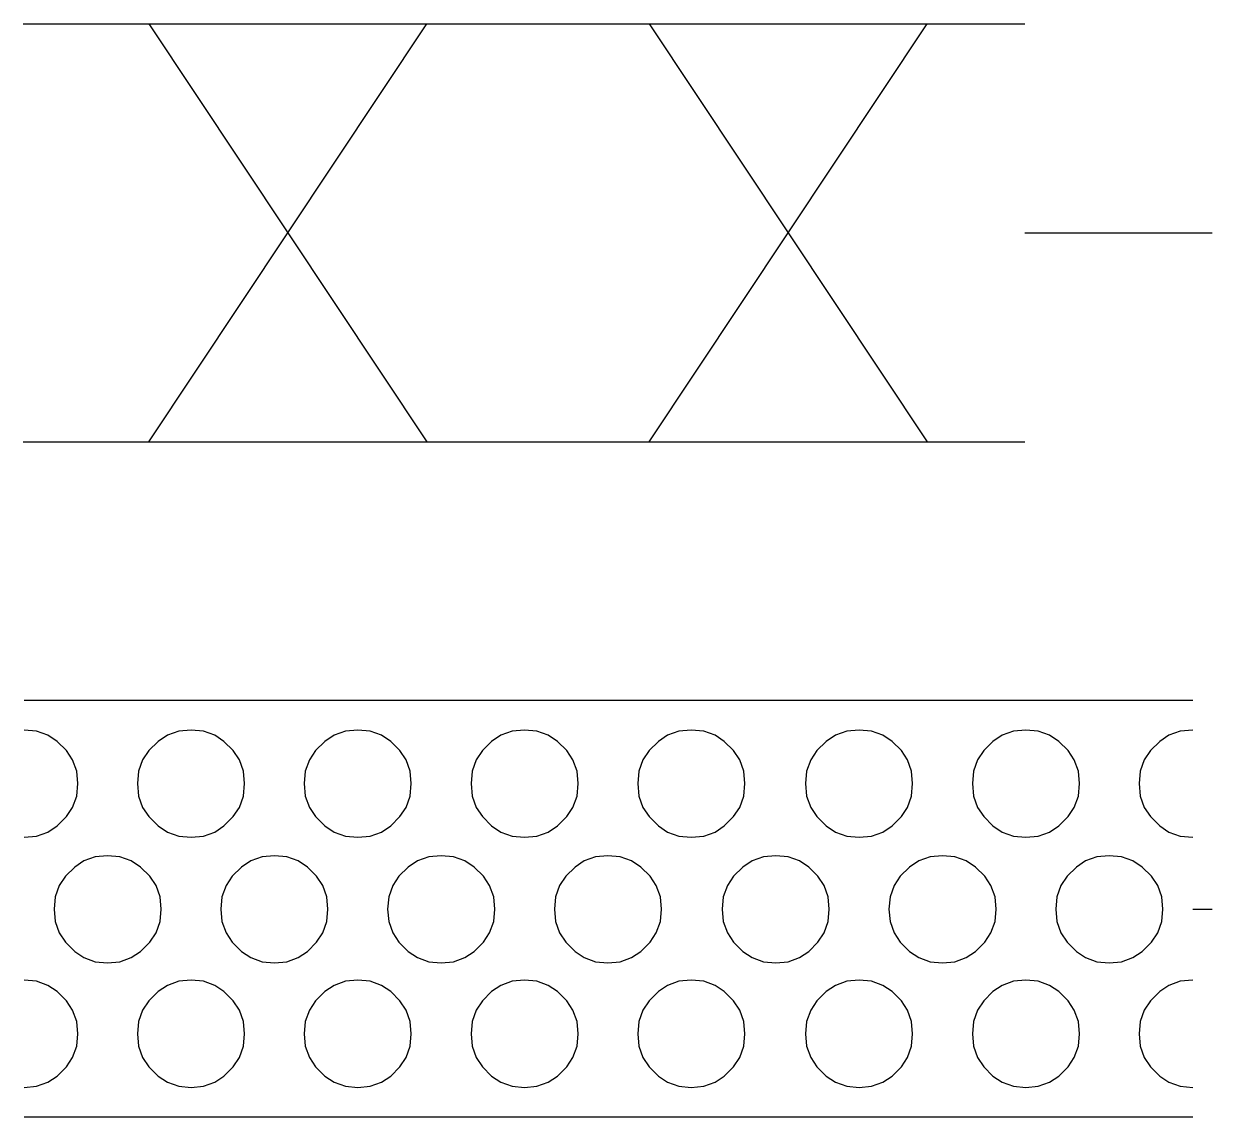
# Model space of a CAD drawing. Header units: inches. Extents: x 47316 to 59086, y 3141 to 11743.
# Drawn here: x 50360.58 to 50374.84, y 7509.19 to 7522.31 of the extents above; entities that cross this region are included whole.
import ezdxf

# ---------------------------------------------------------------- set-up
doc = ezdxf.new("R2010")
doc.units = ezdxf.units.IN
doc.header["$MEASUREMENT"] = 0

msp = doc.modelspace()

# ---------------------------------------------------------------- linework, layer by layer
at = {"color": 0, "lineweight": -3}
for p, q in [((50360.576, 7522.312), (50362.577, 7522.312)), ((50362.083, 7517.297), (50365.419, 7522.312)), ((50362.083, 7522.312), (50365.419, 7517.297)), ((50362.577, 7522.312), (50364.579, 7522.312)), ((50364.579, 7522.312), (50366.592, 7522.312)), ((50366.592, 7522.312), (50368.593, 7522.312)), ((50368.087, 7517.297), (50371.422, 7522.312)), ((50368.087, 7522.312), (50371.422, 7517.297)), ((50368.593, 7522.312), (50370.595, 7522.312)), ((50370.595, 7522.312), (50372.596, 7522.312)), ((50372.596, 7519.804), (50374.844, 7519.804)), ((50360.576, 7517.297), (50362.577, 7517.297)), ((50362.577, 7517.297), (50364.579, 7517.297)), ((50364.579, 7517.297), (50366.592, 7517.297)), ((50366.592, 7517.297), (50368.593, 7517.297)), ((50368.593, 7517.297), (50370.595, 7517.297)), ((50370.595, 7517.297), (50372.596, 7517.297)), ((50360.589, 7514.196), (50361.589, 7514.196)), ((50361.589, 7514.196), (50362.59, 7514.196)), ((50362.59, 7514.196), (50363.59, 7514.196)), ((50363.59, 7514.196), (50364.591, 7514.196)), ((50364.591, 7514.196), (50365.592, 7514.196)), ((50365.592, 7514.196), (50366.592, 7514.196)), ((50366.592, 7514.196), (50367.593, 7514.196)), ((50367.593, 7514.196), (50368.593, 7514.196)), ((50368.593, 7514.196), (50369.606, 7514.196)), ((50369.606, 7514.196), (50370.607, 7514.196)), ((50370.607, 7514.196), (50371.608, 7514.196)), ((50371.608, 7514.196), (50372.608, 7514.196)), ((50372.608, 7514.196), (50373.609, 7514.196)), ((50373.609, 7514.196), (50374.61, 7514.196)), ((50360.737, 7513.825), (50360.589, 7513.838)), ((50360.873, 7513.776), (50360.737, 7513.825)), ((50360.984, 7513.702), (50360.873, 7513.776)), ((50362.306, 7513.776), (50362.194, 7513.702)), ((50362.442, 7513.825), (50362.306, 7513.776)), ((50362.59, 7513.838), (50362.442, 7513.825)), ((50362.738, 7513.825), (50362.59, 7513.838)), ((50362.874, 7513.776), (50362.738, 7513.825)), ((50362.985, 7513.702), (50362.874, 7513.776)), ((50364.307, 7513.776), (50364.196, 7513.702)), ((50364.443, 7513.825), (50364.307, 7513.776)), ((50364.591, 7513.838), (50364.443, 7513.825)), ((50364.739, 7513.825), (50364.591, 7513.838)), ((50364.875, 7513.776), (50364.739, 7513.825)), ((50364.986, 7513.702), (50364.875, 7513.776)), ((50366.308, 7513.776), (50366.197, 7513.702)), ((50366.444, 7513.825), (50366.308, 7513.776)), ((50366.592, 7513.838), (50366.444, 7513.825)), ((50366.74, 7513.825), (50366.592, 7513.838)), ((50366.876, 7513.776), (50366.74, 7513.825)), ((50366.988, 7513.702), (50366.876, 7513.776)), ((50368.309, 7513.776), (50368.198, 7513.702)), ((50368.445, 7513.825), (50368.309, 7513.776)), ((50368.593, 7513.838), (50368.445, 7513.825)), ((50368.742, 7513.825), (50368.593, 7513.838)), ((50368.878, 7513.776), (50368.742, 7513.825)), ((50368.989, 7513.702), (50368.878, 7513.776)), ((50370.323, 7513.776), (50370.212, 7513.702)), ((50370.459, 7513.825), (50370.323, 7513.776)), ((50370.607, 7513.838), (50370.459, 7513.825)), ((50370.755, 7513.825), (50370.607, 7513.838)), ((50370.891, 7513.776), (50370.755, 7513.825)), ((50371.002, 7513.702), (50370.891, 7513.776)), ((50372.324, 7513.776), (50372.213, 7513.702)), ((50372.46, 7513.825), (50372.324, 7513.776)), ((50372.608, 7513.838), (50372.46, 7513.825)), ((50372.757, 7513.825), (50372.608, 7513.838)), ((50372.892, 7513.776), (50372.757, 7513.825)), ((50373.004, 7513.702), (50372.892, 7513.776)), ((50374.325, 7513.776), (50374.214, 7513.702)), ((50374.461, 7513.825), (50374.325, 7513.776)), ((50374.61, 7513.838), (50374.461, 7513.825)), ((50361.095, 7513.591), (50360.984, 7513.702)), ((50361.169, 7513.48), (50361.095, 7513.591)), ((50362.083, 7513.591), (50362.009, 7513.48)), ((50362.194, 7513.702), (50362.083, 7513.591)), ((50363.096, 7513.591), (50362.985, 7513.702)), ((50363.17, 7513.48), (50363.096, 7513.591)), ((50364.085, 7513.591), (50364.01, 7513.48)), ((50364.196, 7513.702), (50364.085, 7513.591)), ((50365.097, 7513.591), (50364.986, 7513.702)), ((50365.172, 7513.48), (50365.097, 7513.591)), ((50366.086, 7513.591), (50366.012, 7513.48)), ((50366.197, 7513.702), (50366.086, 7513.591)), ((50367.099, 7513.591), (50366.988, 7513.702)), ((50367.173, 7513.48), (50367.099, 7513.591)), ((50368.087, 7513.591), (50368.013, 7513.48)), ((50368.198, 7513.702), (50368.087, 7513.591)), ((50369.1, 7513.591), (50368.989, 7513.702)), ((50369.174, 7513.48), (50369.1, 7513.591)), ((50370.101, 7513.591), (50370.026, 7513.48)), ((50370.212, 7513.702), (50370.101, 7513.591)), ((50371.114, 7513.591), (50371.002, 7513.702)), ((50371.188, 7513.48), (50371.114, 7513.591)), ((50372.102, 7513.591), (50372.028, 7513.48)), ((50372.213, 7513.702), (50372.102, 7513.591)), ((50373.115, 7513.591), (50373.004, 7513.702)), ((50373.189, 7513.48), (50373.115, 7513.591)), ((50374.103, 7513.591), (50374.029, 7513.48)), ((50374.214, 7513.702), (50374.103, 7513.591)), ((50361.219, 7513.344), (50361.169, 7513.48)), ((50362.009, 7513.48), (50361.96, 7513.344)), ((50363.22, 7513.344), (50363.17, 7513.48)), ((50364.01, 7513.48), (50363.961, 7513.344)), ((50365.221, 7513.344), (50365.172, 7513.48)), ((50366.012, 7513.48), (50365.962, 7513.344)), ((50367.222, 7513.344), (50367.173, 7513.48)), ((50368.013, 7513.48), (50367.963, 7513.344)), ((50369.223, 7513.344), (50369.174, 7513.48)), ((50370.026, 7513.48), (50369.977, 7513.344)), ((50371.237, 7513.344), (50371.188, 7513.48)), ((50372.028, 7513.48), (50371.978, 7513.344)), ((50373.238, 7513.344), (50373.189, 7513.48)), ((50374.029, 7513.48), (50373.98, 7513.344)), ((50361.231, 7513.195), (50361.219, 7513.344)), ((50361.96, 7513.344), (50361.947, 7513.195)), ((50363.232, 7513.195), (50363.22, 7513.344)), ((50363.961, 7513.344), (50363.949, 7513.195)), ((50365.233, 7513.195), (50365.221, 7513.344)), ((50365.962, 7513.344), (50365.95, 7513.195)), ((50367.235, 7513.195), (50367.222, 7513.344)), ((50367.963, 7513.344), (50367.951, 7513.195)), ((50369.236, 7513.195), (50369.223, 7513.344)), ((50369.977, 7513.344), (50369.965, 7513.195)), ((50371.249, 7513.195), (50371.237, 7513.344)), ((50371.978, 7513.344), (50371.966, 7513.195)), ((50373.251, 7513.195), (50373.238, 7513.344)), ((50373.98, 7513.344), (50373.967, 7513.195)), ((50361.219, 7513.047), (50361.231, 7513.195)), ((50361.947, 7513.195), (50361.96, 7513.047)), ((50363.22, 7513.047), (50363.232, 7513.195)), ((50363.949, 7513.195), (50363.961, 7513.047)), ((50365.221, 7513.047), (50365.233, 7513.195)), ((50365.95, 7513.195), (50365.962, 7513.047)), ((50367.222, 7513.047), (50367.235, 7513.195)), ((50367.951, 7513.195), (50367.963, 7513.047)), ((50369.223, 7513.047), (50369.236, 7513.195)), ((50369.965, 7513.195), (50369.977, 7513.047)), ((50371.237, 7513.047), (50371.249, 7513.195)), ((50371.966, 7513.195), (50371.978, 7513.047)), ((50373.238, 7513.047), (50373.251, 7513.195)), ((50373.967, 7513.195), (50373.98, 7513.047)), ((50361.169, 7512.911), (50361.219, 7513.047)), ((50361.96, 7513.047), (50362.009, 7512.911)), ((50363.17, 7512.911), (50363.22, 7513.047)), ((50363.961, 7513.047), (50364.01, 7512.911)), ((50365.172, 7512.911), (50365.221, 7513.047)), ((50365.962, 7513.047), (50366.012, 7512.911)), ((50367.173, 7512.911), (50367.222, 7513.047)), ((50367.963, 7513.047), (50368.013, 7512.911)), ((50369.174, 7512.911), (50369.223, 7513.047)), ((50369.977, 7513.047), (50370.026, 7512.911)), ((50371.188, 7512.911), (50371.237, 7513.047)), ((50371.978, 7513.047), (50372.028, 7512.911)), ((50373.189, 7512.911), (50373.238, 7513.047)), ((50373.98, 7513.047), (50374.029, 7512.911)), ((50361.095, 7512.8), (50361.169, 7512.911)), ((50362.009, 7512.911), (50362.083, 7512.8)), ((50363.096, 7512.8), (50363.17, 7512.911)), ((50364.01, 7512.911), (50364.085, 7512.8)), ((50365.097, 7512.8), (50365.172, 7512.911)), ((50366.012, 7512.911), (50366.086, 7512.8)), ((50367.099, 7512.8), (50367.173, 7512.911)), ((50368.013, 7512.911), (50368.087, 7512.8)), ((50369.1, 7512.8), (50369.174, 7512.911)), ((50370.026, 7512.911), (50370.101, 7512.8)), ((50371.114, 7512.8), (50371.188, 7512.911)), ((50372.028, 7512.911), (50372.102, 7512.8)), ((50373.115, 7512.8), (50373.189, 7512.911)), ((50374.029, 7512.911), (50374.103, 7512.8)), ((50360.984, 7512.689), (50361.095, 7512.8)), ((50362.083, 7512.8), (50362.194, 7512.689)), ((50362.985, 7512.689), (50363.096, 7512.8)), ((50364.085, 7512.8), (50364.196, 7512.689)), ((50364.986, 7512.689), (50365.097, 7512.8)), ((50366.086, 7512.8), (50366.197, 7512.689)), ((50366.988, 7512.689), (50367.099, 7512.8)), ((50368.087, 7512.8), (50368.198, 7512.689)), ((50368.989, 7512.689), (50369.1, 7512.8)), ((50370.101, 7512.8), (50370.212, 7512.689)), ((50371.002, 7512.689), (50371.114, 7512.8)), ((50372.102, 7512.8), (50372.213, 7512.689)), ((50373.004, 7512.689), (50373.115, 7512.8)), ((50374.103, 7512.8), (50374.214, 7512.689)), ((50360.737, 7512.565), (50360.873, 7512.615)), ((50360.873, 7512.615), (50360.984, 7512.689)), ((50362.194, 7512.689), (50362.306, 7512.615)), ((50362.306, 7512.615), (50362.442, 7512.565)), ((50362.738, 7512.565), (50362.874, 7512.615)), ((50362.874, 7512.615), (50362.985, 7512.689)), ((50364.196, 7512.689), (50364.307, 7512.615)), ((50364.307, 7512.615), (50364.443, 7512.565)), ((50364.739, 7512.565), (50364.875, 7512.615)), ((50364.875, 7512.615), (50364.986, 7512.689)), ((50366.197, 7512.689), (50366.308, 7512.615)), ((50366.308, 7512.615), (50366.444, 7512.565)), ((50366.74, 7512.565), (50366.876, 7512.615)), ((50366.876, 7512.615), (50366.988, 7512.689)), ((50368.198, 7512.689), (50368.309, 7512.615)), ((50368.309, 7512.615), (50368.445, 7512.565)), ((50368.742, 7512.565), (50368.878, 7512.615)), ((50368.878, 7512.615), (50368.989, 7512.689)), ((50370.212, 7512.689), (50370.323, 7512.615)), ((50370.323, 7512.615), (50370.459, 7512.565)), ((50370.755, 7512.565), (50370.891, 7512.615)), ((50370.891, 7512.615), (50371.002, 7512.689)), ((50372.213, 7512.689), (50372.324, 7512.615)), ((50372.324, 7512.615), (50372.46, 7512.565)), ((50372.757, 7512.565), (50372.892, 7512.615)), ((50372.892, 7512.615), (50373.004, 7512.689)), ((50374.214, 7512.689), (50374.325, 7512.615)), ((50374.325, 7512.615), (50374.461, 7512.565)), ((50360.589, 7512.553), (50360.737, 7512.565)), ((50362.442, 7512.565), (50362.59, 7512.553)), ((50362.59, 7512.553), (50362.738, 7512.565)), ((50364.443, 7512.565), (50364.591, 7512.553)), ((50364.591, 7512.553), (50364.739, 7512.565)), ((50366.444, 7512.565), (50366.592, 7512.553)), ((50366.592, 7512.553), (50366.74, 7512.565)), ((50368.445, 7512.565), (50368.593, 7512.553)), ((50368.593, 7512.553), (50368.742, 7512.565)), ((50370.459, 7512.565), (50370.607, 7512.553)), ((50370.607, 7512.553), (50370.755, 7512.565)), ((50372.46, 7512.565), (50372.608, 7512.553)), ((50372.608, 7512.553), (50372.757, 7512.565)), ((50374.461, 7512.565), (50374.61, 7512.553)), ((50361.441, 7512.318), (50361.305, 7512.269)), ((50361.589, 7512.331), (50361.441, 7512.318)), ((50361.737, 7512.318), (50361.589, 7512.331)), ((50361.873, 7512.269), (50361.737, 7512.318)), ((50363.442, 7512.318), (50363.306, 7512.269)), ((50363.59, 7512.331), (50363.442, 7512.318)), ((50363.739, 7512.318), (50363.59, 7512.331)), ((50363.875, 7512.269), (50363.739, 7512.318)), ((50365.443, 7512.318), (50365.308, 7512.269)), ((50365.592, 7512.331), (50365.443, 7512.318)), ((50365.74, 7512.318), (50365.592, 7512.331)), ((50365.876, 7512.269), (50365.74, 7512.318)), ((50367.445, 7512.318), (50367.309, 7512.269)), ((50367.593, 7512.331), (50367.445, 7512.318)), ((50367.741, 7512.318), (50367.593, 7512.331)), ((50367.877, 7512.269), (50367.741, 7512.318)), ((50369.458, 7512.318), (50369.322, 7512.269)), ((50369.606, 7512.331), (50369.458, 7512.318)), ((50369.755, 7512.318), (50369.606, 7512.331)), ((50369.891, 7512.269), (50369.755, 7512.318)), ((50371.459, 7512.318), (50371.324, 7512.269)), ((50371.608, 7512.331), (50371.459, 7512.318)), ((50371.756, 7512.318), (50371.608, 7512.331)), ((50371.892, 7512.269), (50371.756, 7512.318)), ((50373.461, 7512.318), (50373.325, 7512.269)), ((50373.609, 7512.331), (50373.461, 7512.318)), ((50373.757, 7512.318), (50373.609, 7512.331)), ((50373.893, 7512.269), (50373.757, 7512.318)), ((50361.194, 7512.195), (50361.083, 7512.084)), ((50361.305, 7512.269), (50361.194, 7512.195)), ((50361.984, 7512.195), (50361.873, 7512.269)), ((50362.096, 7512.084), (50361.984, 7512.195)), ((50363.195, 7512.195), (50363.084, 7512.084)), ((50363.306, 7512.269), (50363.195, 7512.195)), ((50363.986, 7512.195), (50363.875, 7512.269)), ((50364.097, 7512.084), (50363.986, 7512.195)), ((50365.196, 7512.195), (50365.085, 7512.084)), ((50365.308, 7512.269), (50365.196, 7512.195)), ((50365.987, 7512.195), (50365.876, 7512.269)), ((50366.098, 7512.084), (50365.987, 7512.195)), ((50367.198, 7512.195), (50367.086, 7512.084)), ((50367.309, 7512.269), (50367.198, 7512.195)), ((50367.988, 7512.195), (50367.877, 7512.269)), ((50368.099, 7512.084), (50367.988, 7512.195)), ((50369.211, 7512.195), (50369.1, 7512.084)), ((50369.322, 7512.269), (50369.211, 7512.195)), ((50370.002, 7512.195), (50369.891, 7512.269)), ((50370.113, 7512.084), (50370.002, 7512.195)), ((50371.212, 7512.195), (50371.101, 7512.084)), ((50371.324, 7512.269), (50371.212, 7512.195)), ((50372.003, 7512.195), (50371.892, 7512.269)), ((50372.114, 7512.084), (50372.003, 7512.195)), ((50373.214, 7512.195), (50373.102, 7512.084)), ((50373.325, 7512.269), (50373.214, 7512.195)), ((50374.004, 7512.195), (50373.893, 7512.269)), ((50374.115, 7512.084), (50374.004, 7512.195)), ((50361.083, 7512.084), (50361.009, 7511.972)), ((50362.17, 7511.972), (50362.096, 7512.084)), ((50363.084, 7512.084), (50363.01, 7511.972)), ((50364.171, 7511.972), (50364.097, 7512.084)), ((50365.085, 7512.084), (50365.011, 7511.972)), ((50366.172, 7511.972), (50366.098, 7512.084)), ((50367.086, 7512.084), (50367.012, 7511.972)), ((50368.173, 7511.972), (50368.099, 7512.084)), ((50369.1, 7512.084), (50369.026, 7511.972)), ((50370.187, 7511.972), (50370.113, 7512.084)), ((50371.101, 7512.084), (50371.027, 7511.972)), ((50372.188, 7511.972), (50372.114, 7512.084)), ((50373.102, 7512.084), (50373.028, 7511.972)), ((50374.19, 7511.972), (50374.115, 7512.084)), ((50361.009, 7511.972), (50360.959, 7511.837)), ((50362.219, 7511.837), (50362.17, 7511.972)), ((50363.01, 7511.972), (50362.96, 7511.837)), ((50364.22, 7511.837), (50364.171, 7511.972)), ((50365.011, 7511.972), (50364.962, 7511.837)), ((50366.222, 7511.837), (50366.172, 7511.972)), ((50367.012, 7511.972), (50366.963, 7511.837)), ((50368.223, 7511.837), (50368.173, 7511.972)), ((50369.026, 7511.972), (50368.976, 7511.837)), ((50370.236, 7511.837), (50370.187, 7511.972)), ((50371.027, 7511.972), (50370.978, 7511.837)), ((50372.238, 7511.837), (50372.188, 7511.972)), ((50373.028, 7511.972), (50372.979, 7511.837)), ((50374.239, 7511.837), (50374.19, 7511.972)), ((50360.959, 7511.837), (50360.947, 7511.688)), ((50362.232, 7511.688), (50362.219, 7511.837)), ((50362.96, 7511.837), (50362.948, 7511.688)), ((50364.233, 7511.688), (50364.22, 7511.837)), ((50364.962, 7511.837), (50364.949, 7511.688)), ((50366.234, 7511.688), (50366.222, 7511.837)), ((50366.963, 7511.837), (50366.95, 7511.688)), ((50368.235, 7511.688), (50368.223, 7511.837)), ((50368.976, 7511.837), (50368.964, 7511.688)), ((50370.249, 7511.688), (50370.236, 7511.837)), ((50370.978, 7511.837), (50370.965, 7511.688)), ((50372.25, 7511.688), (50372.238, 7511.837)), ((50372.979, 7511.837), (50372.967, 7511.688)), ((50374.251, 7511.688), (50374.239, 7511.837)), ((50360.947, 7511.688), (50360.959, 7511.54)), ((50362.219, 7511.54), (50362.232, 7511.688)), ((50362.948, 7511.688), (50362.96, 7511.54)), ((50364.22, 7511.54), (50364.233, 7511.688)), ((50364.949, 7511.688), (50364.962, 7511.54)), ((50366.222, 7511.54), (50366.234, 7511.688)), ((50366.95, 7511.688), (50366.963, 7511.54)), ((50368.223, 7511.54), (50368.235, 7511.688)), ((50368.964, 7511.688), (50368.976, 7511.54)), ((50370.236, 7511.54), (50370.249, 7511.688)), ((50370.965, 7511.688), (50370.978, 7511.54)), ((50372.238, 7511.54), (50372.25, 7511.688)), ((50372.967, 7511.688), (50372.979, 7511.54)), ((50374.239, 7511.54), (50374.251, 7511.688)), ((50374.61, 7511.688), (50374.844, 7511.688)), ((50360.959, 7511.54), (50361.009, 7511.404)), ((50362.17, 7511.404), (50362.219, 7511.54)), ((50362.96, 7511.54), (50363.01, 7511.404)), ((50364.171, 7511.404), (50364.22, 7511.54)), ((50364.962, 7511.54), (50365.011, 7511.404)), ((50366.172, 7511.404), (50366.222, 7511.54)), ((50366.963, 7511.54), (50367.012, 7511.404)), ((50368.173, 7511.404), (50368.223, 7511.54)), ((50368.976, 7511.54), (50369.026, 7511.404)), ((50370.187, 7511.404), (50370.236, 7511.54)), ((50370.978, 7511.54), (50371.027, 7511.404)), ((50372.188, 7511.404), (50372.238, 7511.54)), ((50372.979, 7511.54), (50373.028, 7511.404)), ((50374.19, 7511.404), (50374.239, 7511.54)), ((50361.009, 7511.404), (50361.083, 7511.293)), ((50362.096, 7511.293), (50362.17, 7511.404)), ((50363.01, 7511.404), (50363.084, 7511.293)), ((50364.097, 7511.293), (50364.171, 7511.404)), ((50365.011, 7511.404), (50365.085, 7511.293)), ((50366.098, 7511.293), (50366.172, 7511.404)), ((50367.012, 7511.404), (50367.086, 7511.293)), ((50368.099, 7511.293), (50368.173, 7511.404)), ((50369.026, 7511.404), (50369.1, 7511.293)), ((50370.113, 7511.293), (50370.187, 7511.404)), ((50371.027, 7511.404), (50371.101, 7511.293)), ((50372.114, 7511.293), (50372.188, 7511.404)), ((50373.028, 7511.404), (50373.102, 7511.293)), ((50374.115, 7511.293), (50374.19, 7511.404)), ((50361.083, 7511.293), (50361.194, 7511.182)), ((50361.194, 7511.182), (50361.305, 7511.108)), ((50361.873, 7511.108), (50361.984, 7511.182)), ((50361.984, 7511.182), (50362.096, 7511.293)), ((50363.084, 7511.293), (50363.195, 7511.182)), ((50363.195, 7511.182), (50363.306, 7511.108)), ((50363.875, 7511.108), (50363.986, 7511.182)), ((50363.986, 7511.182), (50364.097, 7511.293)), ((50365.085, 7511.293), (50365.196, 7511.182)), ((50365.196, 7511.182), (50365.308, 7511.108)), ((50365.876, 7511.108), (50365.987, 7511.182)), ((50365.987, 7511.182), (50366.098, 7511.293)), ((50367.086, 7511.293), (50367.198, 7511.182)), ((50367.198, 7511.182), (50367.309, 7511.108)), ((50367.877, 7511.108), (50367.988, 7511.182)), ((50367.988, 7511.182), (50368.099, 7511.293)), ((50369.1, 7511.293), (50369.211, 7511.182)), ((50369.211, 7511.182), (50369.322, 7511.108)), ((50369.891, 7511.108), (50370.002, 7511.182)), ((50370.002, 7511.182), (50370.113, 7511.293)), ((50371.101, 7511.293), (50371.212, 7511.182)), ((50371.212, 7511.182), (50371.324, 7511.108)), ((50371.892, 7511.108), (50372.003, 7511.182)), ((50372.003, 7511.182), (50372.114, 7511.293)), ((50373.102, 7511.293), (50373.214, 7511.182)), ((50373.214, 7511.182), (50373.325, 7511.108)), ((50373.893, 7511.108), (50374.004, 7511.182)), ((50374.004, 7511.182), (50374.115, 7511.293)), ((50361.305, 7511.108), (50361.441, 7511.058)), ((50361.441, 7511.058), (50361.589, 7511.046)), ((50361.589, 7511.046), (50361.737, 7511.058)), ((50361.737, 7511.058), (50361.873, 7511.108)), ((50363.306, 7511.108), (50363.442, 7511.058)), ((50363.442, 7511.058), (50363.59, 7511.046)), ((50363.59, 7511.046), (50363.739, 7511.058)), ((50363.739, 7511.058), (50363.875, 7511.108)), ((50365.308, 7511.108), (50365.443, 7511.058)), ((50365.443, 7511.058), (50365.592, 7511.046)), ((50365.592, 7511.046), (50365.74, 7511.058)), ((50365.74, 7511.058), (50365.876, 7511.108)), ((50367.309, 7511.108), (50367.445, 7511.058)), ((50367.445, 7511.058), (50367.593, 7511.046)), ((50367.593, 7511.046), (50367.741, 7511.058)), ((50367.741, 7511.058), (50367.877, 7511.108)), ((50369.322, 7511.108), (50369.458, 7511.058)), ((50369.458, 7511.058), (50369.606, 7511.046)), ((50369.606, 7511.046), (50369.755, 7511.058)), ((50369.755, 7511.058), (50369.891, 7511.108)), ((50371.324, 7511.108), (50371.459, 7511.058)), ((50371.459, 7511.058), (50371.608, 7511.046)), ((50371.608, 7511.046), (50371.756, 7511.058)), ((50371.756, 7511.058), (50371.892, 7511.108)), ((50373.325, 7511.108), (50373.461, 7511.058)), ((50373.461, 7511.058), (50373.609, 7511.046)), ((50373.609, 7511.046), (50373.757, 7511.058)), ((50373.757, 7511.058), (50373.893, 7511.108)), ((50360.737, 7510.824), (50360.589, 7510.836)), ((50360.873, 7510.774), (50360.737, 7510.824)), ((50360.984, 7510.7), (50360.873, 7510.774)), ((50362.306, 7510.774), (50362.194, 7510.7)), ((50362.442, 7510.824), (50362.306, 7510.774)), ((50362.59, 7510.836), (50362.442, 7510.824)), ((50362.738, 7510.824), (50362.59, 7510.836)), ((50362.874, 7510.774), (50362.738, 7510.824)), ((50362.985, 7510.7), (50362.874, 7510.774)), ((50364.307, 7510.774), (50364.196, 7510.7)), ((50364.443, 7510.824), (50364.307, 7510.774)), ((50364.591, 7510.836), (50364.443, 7510.824)), ((50364.739, 7510.824), (50364.591, 7510.836)), ((50364.875, 7510.774), (50364.739, 7510.824)), ((50364.986, 7510.7), (50364.875, 7510.774)), ((50366.308, 7510.774), (50366.197, 7510.7)), ((50366.444, 7510.824), (50366.308, 7510.774)), ((50366.592, 7510.836), (50366.444, 7510.824)), ((50366.74, 7510.824), (50366.592, 7510.836)), ((50366.876, 7510.774), (50366.74, 7510.824)), ((50366.988, 7510.7), (50366.876, 7510.774)), ((50368.309, 7510.774), (50368.198, 7510.7)), ((50368.445, 7510.824), (50368.309, 7510.774)), ((50368.593, 7510.836), (50368.445, 7510.824)), ((50368.742, 7510.824), (50368.593, 7510.836)), ((50368.878, 7510.774), (50368.742, 7510.824)), ((50368.989, 7510.7), (50368.878, 7510.774)), ((50370.323, 7510.774), (50370.212, 7510.7)), ((50370.459, 7510.824), (50370.323, 7510.774)), ((50370.607, 7510.836), (50370.459, 7510.824)), ((50370.755, 7510.824), (50370.607, 7510.836)), ((50370.891, 7510.774), (50370.755, 7510.824)), ((50371.002, 7510.7), (50370.891, 7510.774)), ((50372.324, 7510.774), (50372.213, 7510.7)), ((50372.46, 7510.824), (50372.324, 7510.774)), ((50372.608, 7510.836), (50372.46, 7510.824)), ((50372.757, 7510.824), (50372.608, 7510.836)), ((50372.892, 7510.774), (50372.757, 7510.824)), ((50373.004, 7510.7), (50372.892, 7510.774)), ((50374.325, 7510.774), (50374.214, 7510.7)), ((50374.461, 7510.824), (50374.325, 7510.774)), ((50374.61, 7510.836), (50374.461, 7510.824)), ((50361.095, 7510.589), (50360.984, 7510.7)), ((50361.169, 7510.478), (50361.095, 7510.589)), ((50362.083, 7510.589), (50362.009, 7510.478)), ((50362.194, 7510.7), (50362.083, 7510.589)), ((50363.096, 7510.589), (50362.985, 7510.7)), ((50363.17, 7510.478), (50363.096, 7510.589)), ((50364.085, 7510.589), (50364.01, 7510.478)), ((50364.196, 7510.7), (50364.085, 7510.589)), ((50365.097, 7510.589), (50364.986, 7510.7)), ((50365.172, 7510.478), (50365.097, 7510.589)), ((50366.086, 7510.589), (50366.012, 7510.478)), ((50366.197, 7510.7), (50366.086, 7510.589)), ((50367.099, 7510.589), (50366.988, 7510.7)), ((50367.173, 7510.478), (50367.099, 7510.589)), ((50368.087, 7510.589), (50368.013, 7510.478)), ((50368.198, 7510.7), (50368.087, 7510.589)), ((50369.1, 7510.589), (50368.989, 7510.7)), ((50369.174, 7510.478), (50369.1, 7510.589)), ((50370.101, 7510.589), (50370.026, 7510.478)), ((50370.212, 7510.7), (50370.101, 7510.589)), ((50371.114, 7510.589), (50371.002, 7510.7)), ((50371.188, 7510.478), (50371.114, 7510.589)), ((50372.102, 7510.589), (50372.028, 7510.478)), ((50372.213, 7510.7), (50372.102, 7510.589)), ((50373.115, 7510.589), (50373.004, 7510.7)), ((50373.189, 7510.478), (50373.115, 7510.589)), ((50374.103, 7510.589), (50374.029, 7510.478)), ((50374.214, 7510.7), (50374.103, 7510.589)), ((50361.219, 7510.342), (50361.169, 7510.478)), ((50362.009, 7510.478), (50361.96, 7510.342)), ((50363.22, 7510.342), (50363.17, 7510.478)), ((50364.01, 7510.478), (50363.961, 7510.342)), ((50365.221, 7510.342), (50365.172, 7510.478)), ((50366.012, 7510.478), (50365.962, 7510.342)), ((50367.222, 7510.342), (50367.173, 7510.478)), ((50368.013, 7510.478), (50367.963, 7510.342)), ((50369.223, 7510.342), (50369.174, 7510.478)), ((50370.026, 7510.478), (50369.977, 7510.342)), ((50371.237, 7510.342), (50371.188, 7510.478)), ((50372.028, 7510.478), (50371.978, 7510.342)), ((50373.238, 7510.342), (50373.189, 7510.478)), ((50374.029, 7510.478), (50373.98, 7510.342)), ((50361.231, 7510.194), (50361.219, 7510.342)), ((50361.96, 7510.342), (50361.947, 7510.194)), ((50363.232, 7510.194), (50363.22, 7510.342)), ((50363.961, 7510.342), (50363.949, 7510.194)), ((50365.233, 7510.194), (50365.221, 7510.342)), ((50365.962, 7510.342), (50365.95, 7510.194)), ((50367.235, 7510.194), (50367.222, 7510.342)), ((50367.963, 7510.342), (50367.951, 7510.194)), ((50369.236, 7510.194), (50369.223, 7510.342)), ((50369.977, 7510.342), (50369.965, 7510.194)), ((50371.249, 7510.194), (50371.237, 7510.342)), ((50371.978, 7510.342), (50371.966, 7510.194)), ((50373.251, 7510.194), (50373.238, 7510.342)), ((50373.98, 7510.342), (50373.967, 7510.194)), ((50361.219, 7510.045), (50361.231, 7510.194)), ((50361.947, 7510.194), (50361.96, 7510.045)), ((50363.22, 7510.045), (50363.232, 7510.194)), ((50363.949, 7510.194), (50363.961, 7510.045)), ((50365.221, 7510.045), (50365.233, 7510.194)), ((50365.95, 7510.194), (50365.962, 7510.045)), ((50367.222, 7510.045), (50367.235, 7510.194)), ((50367.951, 7510.194), (50367.963, 7510.045)), ((50369.223, 7510.045), (50369.236, 7510.194)), ((50369.965, 7510.194), (50369.977, 7510.045)), ((50371.237, 7510.045), (50371.249, 7510.194)), ((50371.966, 7510.194), (50371.978, 7510.045)), ((50373.238, 7510.045), (50373.251, 7510.194)), ((50373.967, 7510.194), (50373.98, 7510.045)), ((50361.169, 7509.909), (50361.219, 7510.045)), ((50361.96, 7510.045), (50362.009, 7509.909)), ((50363.17, 7509.909), (50363.22, 7510.045)), ((50363.961, 7510.045), (50364.01, 7509.909)), ((50365.172, 7509.909), (50365.221, 7510.045)), ((50365.962, 7510.045), (50366.012, 7509.909)), ((50367.173, 7509.909), (50367.222, 7510.045)), ((50367.963, 7510.045), (50368.013, 7509.909)), ((50369.174, 7509.909), (50369.223, 7510.045)), ((50369.977, 7510.045), (50370.026, 7509.909)), ((50371.188, 7509.909), (50371.237, 7510.045)), ((50371.978, 7510.045), (50372.028, 7509.909)), ((50373.189, 7509.909), (50373.238, 7510.045)), ((50373.98, 7510.045), (50374.029, 7509.909)), ((50361.095, 7509.798), (50361.169, 7509.909)), ((50362.009, 7509.909), (50362.083, 7509.798)), ((50363.096, 7509.798), (50363.17, 7509.909)), ((50364.01, 7509.909), (50364.085, 7509.798)), ((50365.097, 7509.798), (50365.172, 7509.909)), ((50366.012, 7509.909), (50366.086, 7509.798)), ((50367.099, 7509.798), (50367.173, 7509.909)), ((50368.013, 7509.909), (50368.087, 7509.798)), ((50369.1, 7509.798), (50369.174, 7509.909)), ((50370.026, 7509.909), (50370.101, 7509.798)), ((50371.114, 7509.798), (50371.188, 7509.909)), ((50372.028, 7509.909), (50372.102, 7509.798)), ((50373.115, 7509.798), (50373.189, 7509.909)), ((50374.029, 7509.909), (50374.103, 7509.798)), ((50360.984, 7509.687), (50361.095, 7509.798)), ((50362.083, 7509.798), (50362.194, 7509.687)), ((50362.985, 7509.687), (50363.096, 7509.798)), ((50364.085, 7509.798), (50364.196, 7509.687)), ((50364.986, 7509.687), (50365.097, 7509.798)), ((50366.086, 7509.798), (50366.197, 7509.687)), ((50366.988, 7509.687), (50367.099, 7509.798)), ((50368.087, 7509.798), (50368.198, 7509.687)), ((50368.989, 7509.687), (50369.1, 7509.798)), ((50370.101, 7509.798), (50370.212, 7509.687)), ((50371.002, 7509.687), (50371.114, 7509.798)), ((50372.102, 7509.798), (50372.213, 7509.687)), ((50373.004, 7509.687), (50373.115, 7509.798)), ((50374.103, 7509.798), (50374.214, 7509.687)), ((50360.737, 7509.564), (50360.873, 7509.613)), ((50360.873, 7509.613), (50360.984, 7509.687)), ((50362.194, 7509.687), (50362.306, 7509.613)), ((50362.306, 7509.613), (50362.442, 7509.564)), ((50362.738, 7509.564), (50362.874, 7509.613)), ((50362.874, 7509.613), (50362.985, 7509.687)), ((50364.196, 7509.687), (50364.307, 7509.613)), ((50364.307, 7509.613), (50364.443, 7509.564)), ((50364.739, 7509.564), (50364.875, 7509.613)), ((50364.875, 7509.613), (50364.986, 7509.687)), ((50366.197, 7509.687), (50366.308, 7509.613)), ((50366.308, 7509.613), (50366.444, 7509.564)), ((50366.74, 7509.564), (50366.876, 7509.613)), ((50366.876, 7509.613), (50366.988, 7509.687)), ((50368.198, 7509.687), (50368.309, 7509.613)), ((50368.309, 7509.613), (50368.445, 7509.564)), ((50368.742, 7509.564), (50368.878, 7509.613)), ((50368.878, 7509.613), (50368.989, 7509.687)), ((50370.212, 7509.687), (50370.323, 7509.613)), ((50370.323, 7509.613), (50370.459, 7509.564)), ((50370.755, 7509.564), (50370.891, 7509.613)), ((50370.891, 7509.613), (50371.002, 7509.687)), ((50372.213, 7509.687), (50372.324, 7509.613)), ((50372.324, 7509.613), (50372.46, 7509.564)), ((50372.757, 7509.564), (50372.892, 7509.613)), ((50372.892, 7509.613), (50373.004, 7509.687)), ((50374.214, 7509.687), (50374.325, 7509.613)), ((50374.325, 7509.613), (50374.461, 7509.564)), ((50360.589, 7509.551), (50360.737, 7509.564)), ((50362.442, 7509.564), (50362.59, 7509.551)), ((50362.59, 7509.551), (50362.738, 7509.564)), ((50364.443, 7509.564), (50364.591, 7509.551)), ((50364.591, 7509.551), (50364.739, 7509.564)), ((50366.444, 7509.564), (50366.592, 7509.551)), ((50366.592, 7509.551), (50366.74, 7509.564)), ((50368.445, 7509.564), (50368.593, 7509.551)), ((50368.593, 7509.551), (50368.742, 7509.564)), ((50370.459, 7509.564), (50370.607, 7509.551)), ((50370.607, 7509.551), (50370.755, 7509.564)), ((50372.46, 7509.564), (50372.608, 7509.551)), ((50372.608, 7509.551), (50372.757, 7509.564)), ((50374.461, 7509.564), (50374.61, 7509.551)), ((50361.589, 7509.193), (50360.589, 7509.193)), ((50362.59, 7509.193), (50361.589, 7509.193)), ((50363.59, 7509.193), (50362.59, 7509.193)), ((50364.591, 7509.193), (50363.59, 7509.193)), ((50365.592, 7509.193), (50364.591, 7509.193)), ((50366.592, 7509.193), (50365.592, 7509.193)), ((50367.593, 7509.193), (50366.592, 7509.193)), ((50368.593, 7509.193), (50367.593, 7509.193)), ((50369.606, 7509.193), (50368.593, 7509.193)), ((50370.607, 7509.193), (50369.606, 7509.193)), ((50371.608, 7509.193), (50370.607, 7509.193)), ((50372.608, 7509.193), (50371.608, 7509.193)), ((50373.609, 7509.193), (50372.608, 7509.193)), ((50374.61, 7509.193), (50373.609, 7509.193))]:
    msp.add_line(p, q, dxfattribs=at)

doc.saveas('drawing.dxf')
